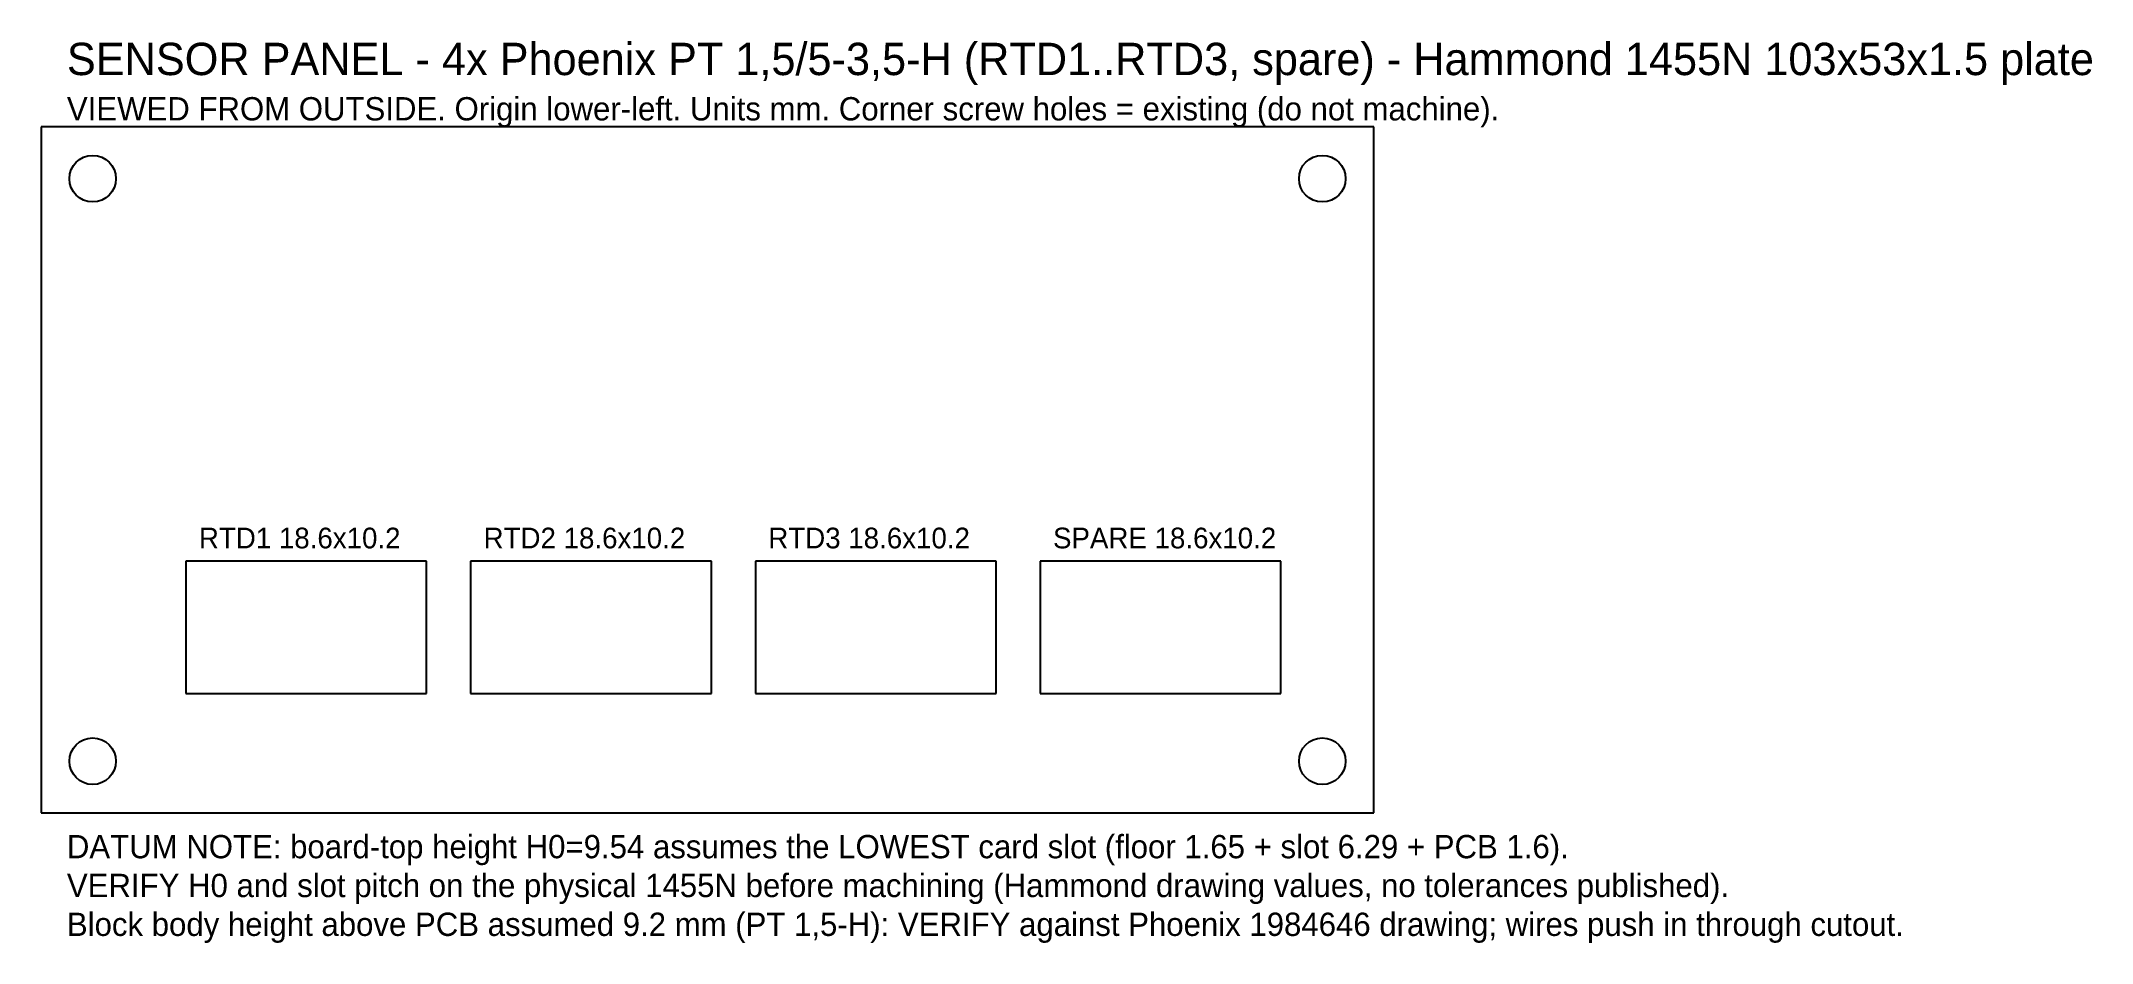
# Model space of a CAD drawing. Header units: metres. Extents: x 0 to 158, y -10 to 60.
import ezdxf

# ---------------------------------------------------------------- set-up
doc = ezdxf.new("R2010")
doc.units = ezdxf.units.M

msp = doc.modelspace()

# ---------------------------------------------------------------- linework, layer by layer
for p, q in [((103, 53), (0, 53)), ((0, 53), (0, 0)), ((103, 0), (103, 53)), ((29.8, 19.44), (11.2, 19.44)), ((11.2, 19.44), (11.2, 9.24)), ((29.8, 9.24), (29.8, 19.44)), ((51.8, 19.44), (33.2, 19.44)), ((33.2, 19.44), (33.2, 9.24)), ((51.8, 9.24), (51.8, 19.44)), ((73.8, 19.44), (55.2, 19.44)), ((55.2, 19.44), (55.2, 9.24)), ((73.8, 9.24), (73.8, 19.44)), ((95.8, 19.44), (77.2, 19.44)), ((77.2, 19.44), (77.2, 9.24)), ((95.8, 9.24), (95.8, 19.44)), ((11.2, 9.24), (29.8, 9.24)), ((33.2, 9.24), (51.8, 9.24)), ((55.2, 9.24), (73.8, 9.24)), ((77.2, 9.24), (95.8, 9.24)), ((0, 0), (103, 0))]:
    msp.add_line(p, q)
for centre in [(3.99, 49), (99.01, 49), (3.99, 4), (99.01, 4)]:
    msp.add_circle(centre, 1.8)

# ---------------------------------------------------------------- texts
at = {"layer": 'NOTES'}
for s, height, p in [('SENSOR PANEL - 4x Phoenix PT 1,5/5-3,5-H (RTD1..RTD3, spare) - Hammond 1455N 103x53x1.5 plate', 2.5, (2, 57)), ('VIEWED FROM OUTSIDE. Origin lower-left. Units mm. Corner screw holes = existing (do not machine).', 1.8, (2, 53.5)), ('RTD1 18.6x10.2', 1.6, (12.2, 20.44)), ('RTD2 18.6x10.2', 1.6, (34.2, 20.44)), ('RTD3 18.6x10.2', 1.6, (56.2, 20.44)), ('SPARE 18.6x10.2', 1.6, (78.2, 20.44)), ('DATUM NOTE: board-top height H0=9.54 assumes the LOWEST card slot (floor 1.65 + slot 6.29 + PCB 1.6).', 1.8, (2, -3.5)), ('VERIFY H0 and slot pitch on the physical 1455N before machining (Hammond drawing values, no tolerances published).', 1.8, (2, -6.5)), ('Block body height above PCB assumed 9.2 mm (PT 1,5-H): VERIFY against Phoenix 1984646 drawing; wires push in through cutout.', 1.8, (2, -9.5))]:
    msp.add_text(s, height=height, dxfattribs=at).set_placement(p)

doc.saveas('drawing.dxf')
